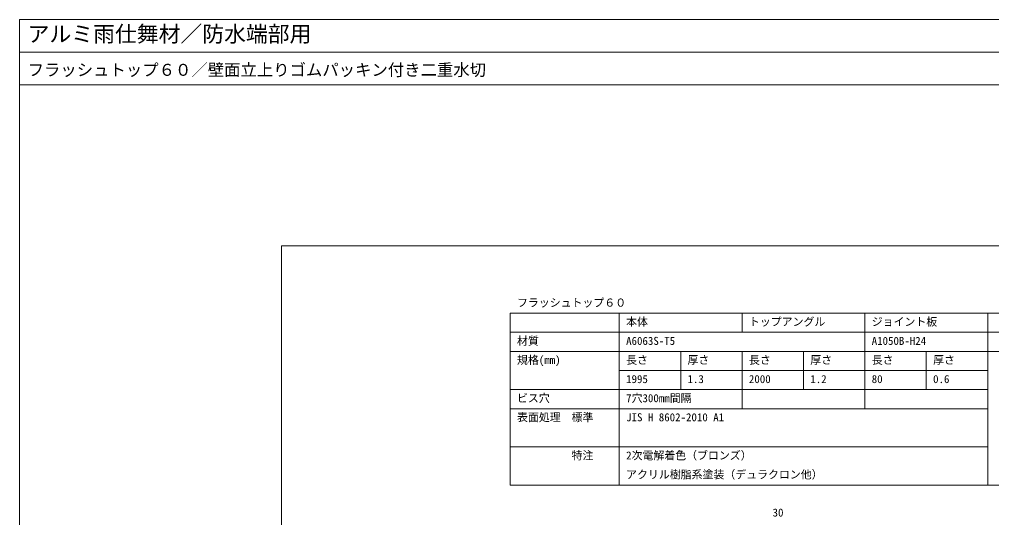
# Model space of a CAD drawing. Units: millimetres, scale not verified. Extents: x -276 to 276, y -191 to 191.
# Drawn here: x -276 to 80.2, y 8.4 to 191 of the extents above; entities that cross this region are included whole.
import ezdxf
from ezdxf.enums import TextEntityAlignment as Align

# ---------------------------------------------------------------- set-up
doc = ezdxf.new("R2010")
doc.units = ezdxf.units.MM
doc.header["$LTSCALE"] = 0.1
for name, color, linetype, lineweight in [('0-0_0', 7, 'Continuous', 13), ('0-2_moji', 7, 'Continuous', 18), ('0-3_SUNPO', 7, 'Continuous', 18), ('0-8_WAKU', 7, 'Continuous', 18)]:
    doc.layers.add(name, color=color, linetype=linetype, lineweight=lineweight)
doc.styles.add('ＭＳ ゴシック', font='')
doc.styles.get('ＭＳ ゴシック').set_extended_font_data('MS Gothic')

msp = doc.modelspace()

# ---------------------------------------------------------------- linework, layer by layer
at = {"layer": '0-0_0', "lineweight": 18}
msp.add_line((-276.0263, 178.9819), (275.9737, 178.9819), dxfattribs=at)
msp.add_lwpolyline([(-180.0263, -132.0181), (179.9737, -132.0181), (179.9737, 107.9819), (-180.0263, 107.9819)], close=True, dxfattribs=at)
at = {"layer": '0-2_moji'}
for p, q in [((-96.1914, 20.2904), (-96.1914, 83.2904)), ((-96.1914, 83.2904), (123.8086, 83.2904)), ((-56.1914, 20.2904), (-56.1914, 83.2904)), ((-11.1914, 76.2904), (-11.1914, 83.2904)), ((33.8086, 48.2904), (33.8086, 83.2904)), ((78.8086, 20.2904), (78.8086, 83.2904)), ((-96.1914, 76.2904), (123.8086, 76.2904)), ((-96.1914, 69.2904), (123.8086, 69.2904)), ((-33.6914, 69.2904), (-33.6914, 55.2904)), ((-11.1914, 48.2904), (-11.1914, 69.2904)), ((11.3086, 55.2904), (11.3086, 69.2904)), ((56.3086, 69.2904), (56.3086, 55.2904)), ((-56.1914, 62.2904), (78.8086, 62.2904)), ((-96.1914, 55.2904), (78.8086, 55.2904)), ((-96.1914, 48.2904), (78.8086, 48.2904)), ((-96.1914, 34.2904), (78.8086, 34.2904)), ((-96.1914, 20.2904), (123.8086, 20.2904))]:
    msp.add_line(p, q, dxfattribs=at)
at = {"layer": '0-8_WAKU'}
for points in [[(275.9737, 166.9819), (-276.0263, 166.9819), (-276.0263, 190.9819), (275.9737, 190.9819)], [(-276.0263, -191.0181), (275.9737, -191.0181), (275.9737, 190.9819), (-276.0263, 190.9819)]]:
    msp.add_lwpolyline(points, close=True, dxfattribs=at)

# ---------------------------------------------------------------- texts
at = {"layer": '0-2_moji', "style": 'ＭＳ ゴシック'}
for s, p in [('フラッシュトップ６０', (-93.6914, 84.7904)), ('本体', (-53.6914, 77.7904)), ('トップアングル', (-8.6914, 77.7904)), ('ジョイント板', (36.3086, 77.7904)), ('材質', (-93.6914, 70.7904)), ('A6063S-T5', (-53.6914, 70.7904)), ('A1050B-H24', (36.3086, 70.7904)), ('規格(mm)', (-93.6914, 63.7904)), ('長さ', (-53.6914, 63.7904)), ('厚さ', (-31.1914, 63.7904)), ('長さ', (-8.6914, 63.7904)), ('厚さ', (13.8086, 63.7904)), ('長さ', (36.3086, 63.7904)), ('厚さ', (58.8086, 63.7904)), ('1995', (-53.6914, 56.7904)), ('1.3', (-31.1914, 56.7904)), ('2000', (-8.6914, 56.7904)), ('1.2', (13.8086, 56.7904)), ('80', (36.3086, 56.7904)), ('0.6', (58.8086, 56.7904)), ('ビス穴', (-93.6914, 49.7904)), ('7穴300mm間隔', (-53.6914, 49.7904)), ('表面処理\u3000標準', (-93.6914, 42.7904)), ('JIS H 8602-2010 A1', (-53.6914, 42.7904)), ('\u3000\u3000\u3000\u3000\u3000特注', (-93.6914, 28.7904)), ('2次電解着色（ブロンズ）', (-53.6914, 28.7904)), ('アクリル樹脂系塗装（デュラクロン他）', (-53.6914, 21.7904))]:
    msp.add_text(s, height=2.933, dxfattribs=at).set_placement(p, align=Align.BOTTOM_LEFT)
at = {"layer": '0-3_SUNPO', "style": 'ＭＳ ゴシック'}
msp.add_text('30', height=2.933, dxfattribs=at).set_placement((-0.0124, 7.8538), align=Align.BOTTOM_LEFT)
at = {"layer": '0-8_WAKU', "style": 'ＭＳ ゴシック'}
for s, height, p in [('アルミ雨仕舞材／防水端部用', 5.865, (-273.0263, 180.9819)), ('フラッシュトップ６０／壁面立上りゴムパッキン付き二重水切', 4.399, (-273.0263, 168.9819))]:
    msp.add_text(s, height=height, dxfattribs=at).set_placement(p, align=Align.BOTTOM_LEFT)

doc.saveas('drawing.dxf')
